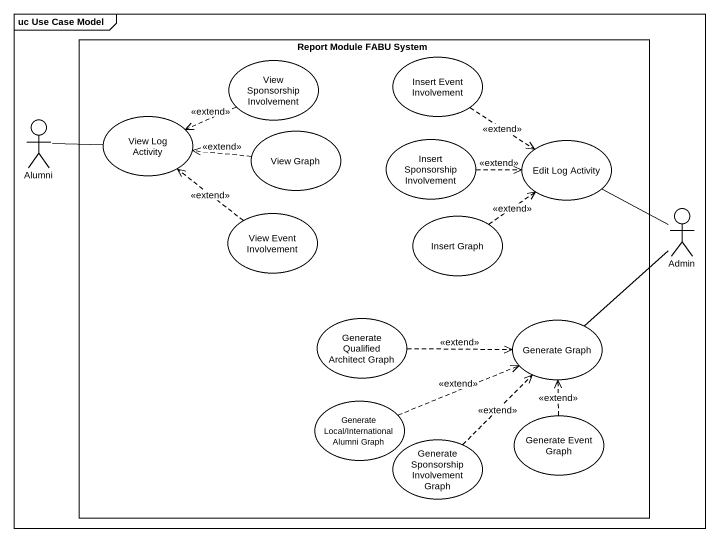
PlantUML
@startuml
mainframe uc Use Case Model
rectangle "Report Module FABU System" as Report_Module_FABU_System {
  usecase "Insert Event Involvement" as Insert_Event_Involvement
  usecase "View Sponsorship Involvement" as View_Sponsorship_Involvement
  usecase "View Log Activity" as View_Log_Activity
  usecase "View Graph" as View_Graph
  usecase "Insert Sponsorship Involvement" as Insert_Sponsorship
  usecase "Edit Log Activity" as Edit_Log_Activity
  usecase "View Event Involvement" as View_Event_Involvement
  usecase "Insert Graph" as Insert_Graph
  usecase "Generate Qualified Architect Graph" as Generate_Qualified
  usecase "Generate Graph" as Generate_Graph
  usecase "Generate Local/International Alumni Graph" as Generate_Local
  usecase "Generate Sponsorship Involvement Graph" as Generate_Sponsorship
  usecase "Generate Event Graph" as Generate_Event_Graph
}
actor Alumni
actor Admin
Insert_Event_Involvement ..> Edit_Log_Activity : <<extend>>
View_Sponsorship_Involvement .left.> View_Log_Activity : <<extend>>
Alumni -right- View_Log_Activity
View_Graph .left.> View_Log_Activity : <<extend>>
Insert_Sponsorship .right.> Edit_Log_Activity : <<extend>>
View_Event_Involvement .up.> View_Log_Activity : <<extend>>
Admin -up- Edit_Log_Activity
Admin -- Generate_Graph
Insert_Graph .up.> Edit_Log_Activity : <<extend>>
Generate_Qualified .right.> Generate_Graph : <<extend>>
Generate_Local .right.> Generate_Graph : <<extend>>
Generate_Sponsorship .up.> Generate_Graph : <<extend>>
Generate_Event_Graph .up.> Generate_Graph : <<extend>>
@enduml
